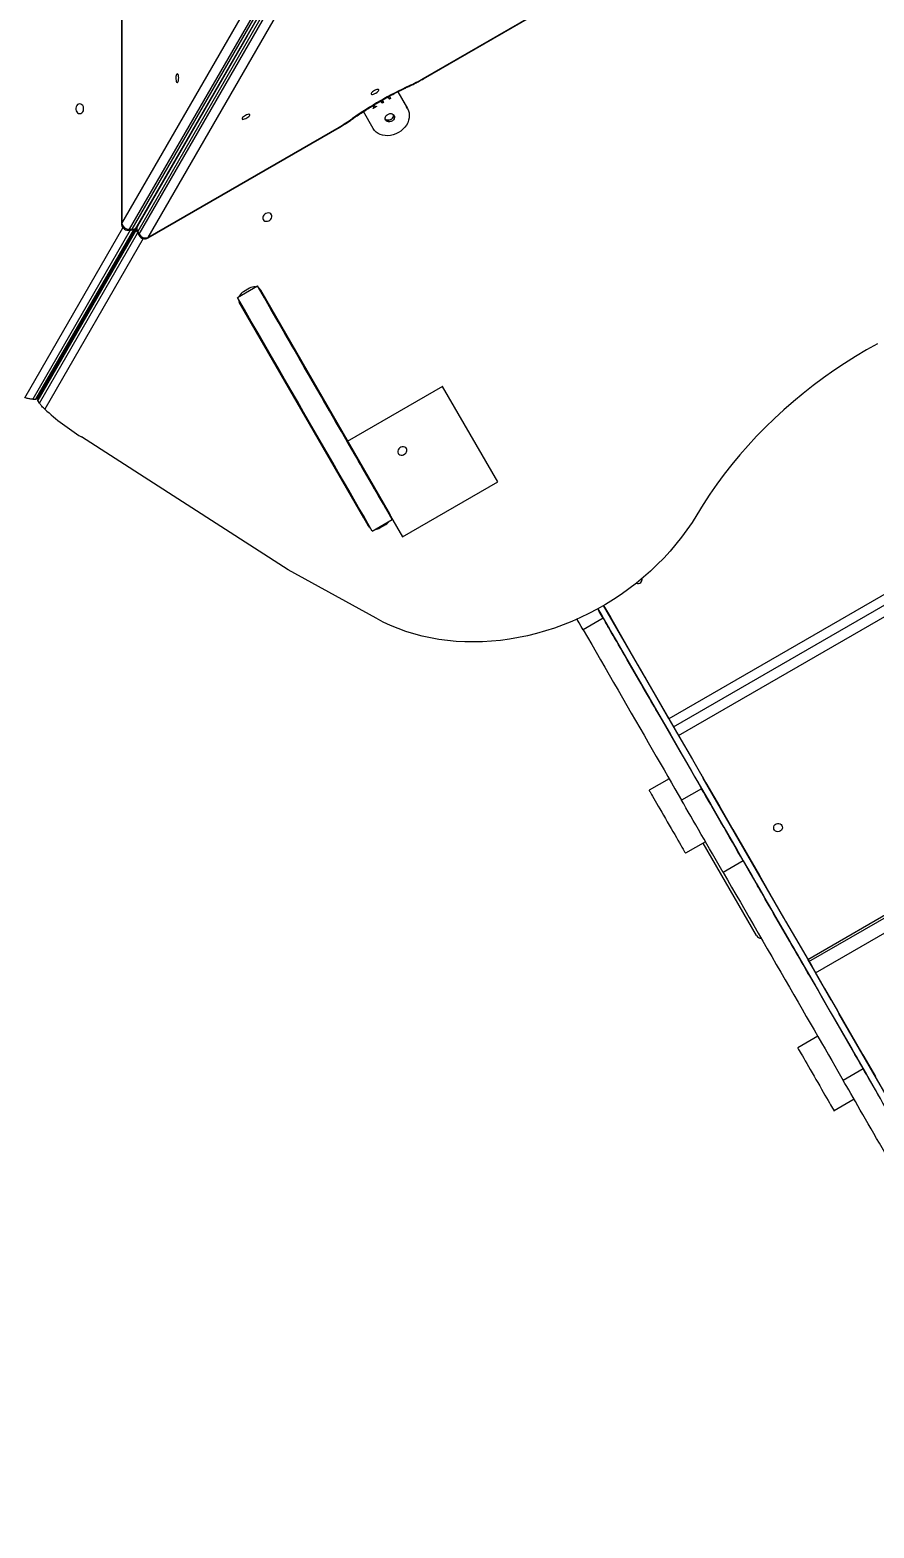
# Model space of a CAD drawing. Header units: millimetres. Extents: x -12977 to 11786, y -11805 to 10558.
# Drawn here: x 2511 to 3278, y 3765 to 5125 of the extents above; entities that cross this region are included whole.
import ezdxf

# ---------------------------------------------------------------- set-up
doc = ezdxf.new("R2010")
doc.units = ezdxf.units.MM
for name, color, linetype in [('DIKOM_ОБЪЕКТ', 7, 'Continuous'), ('DIKOM_РАЗМЕР_ЗОНА', 7, 'Continuous'), ('DIKOM_РАЗМЕР_ОБЪЕКТА', 7, 'Continuous')]:
    doc.layers.add(name, color=color, linetype=linetype)
doc.styles.add('style1', font='arial.ttf', dxfattribs={"width": 0.8})
doc.dimstyles.new('1-50', dxfattribs={"dimtxt": 300, "dimasz": 200, "dimexe": 100, "dimexo": 0, "dimgap": 100, "dimtad": 1, "dimtxsty": 'style1', "dimcen": 200, "dimclrd": 7, "dimclre": 7, "dimclrt": 7, "dimadec": 1, "dimazin": 2, "dimtfac": 1, "dimtmove": 0, "dimatfit": 2, "dimfxl": 0, "dimlwd": 25, "dimlwe": 18, "dimarcsym": 0})

# ---------------------------------------------------------------- blocks, each defined once
blk = doc.blocks.new('*D10')
at = {"layer": 'Defpoints', "color": 0, "transparency": 16777216}
for p in [(4270.3, 8458.2), (2861.7, -8997.1), (10043.4, -8997.1)]:
    blk.add_point(p, dxfattribs=at)
at = {"layer": 'DIKOM_РАЗМЕР_ОБЪЕКТА', "color": 7, "lineweight": 18, "transparency": 16777216}
for p, q in [((4270.3, 8458.2), (10143.4, 8458.2)), ((2861.7, -8997.1), (10143.4, -8997.1))]:
    blk.add_line(p, q, dxfattribs=at)
at = {"layer": 'DIKOM_РАЗМЕР_ОБЪЕКТА', "color": 7, "lineweight": 25, "transparency": 16777216}
blk.add_line((10043.4, 8258.2), (10043.4, -8797.1), dxfattribs=at)
at = {"layer": 'DIKOM_РАЗМЕР_ОБЪЕКТА', "color": 7, "transparency": 16777216}
for points in [[(10010, 8258.2), (10076.7, 8258.2), (10043.4, 8458.2)], [(10010, -8797.1), (10076.7, -8797.1), (10043.4, -8997.1)]]:
    blk.add_solid(points, dxfattribs=at)
at = {"layer": 'DIKOM_РАЗМЕР_ОБЪЕКТА', "color": 7, "transparency": 16777216, "insert": (9790.2, -3229.2), "char_height": 300, "attachment_point": 5, "rotation": 90, "style": 'style1'}
blk.add_mtext('17450', dxfattribs=at)
blk = doc.blocks.new('*D11')
at = {"layer": 'Defpoints', "color": 0, "transparency": 16777216}
for p in [(4304.4, 10557.6), (2504.1, -11339.7), (11686.1, -11339.7)]:
    blk.add_point(p, dxfattribs=at)
at = {"layer": 'DIKOM_РАЗМЕР_ЗОНА', "color": 7, "lineweight": 18, "transparency": 16777216}
for p, q in [((4304.4, 10557.6), (11786.1, 10557.6)), ((2504.1, -11339.7), (11786.1, -11339.7))]:
    blk.add_line(p, q, dxfattribs=at)
at = {"layer": 'DIKOM_РАЗМЕР_ЗОНА', "color": 7, "lineweight": 25, "transparency": 16777216}
blk.add_line((11686.1, 10357.6), (11686.1, -11139.7), dxfattribs=at)
at = {"layer": 'DIKOM_РАЗМЕР_ЗОНА', "color": 7, "transparency": 16777216}
for points in [[(11652.7, 10357.6), (11719.4, 10357.6), (11686.1, 10557.6)], [(11652.7, -11139.7), (11719.4, -11139.7), (11686.1, -11339.7)]]:
    blk.add_solid(points, dxfattribs=at)
at = {"layer": 'DIKOM_РАЗМЕР_ЗОНА', "color": 7, "transparency": 16777216, "insert": (11432.9, -3192), "char_height": 300, "attachment_point": 5, "rotation": 90, "style": 'style1'}
blk.add_mtext('21900', dxfattribs=at)

msp = doc.modelspace()

# ---------------------------------------------------------------- linework, layer by layer
at = {"layer": 'DIKOM_ОБЪЕКТ', "color": 7, "linetype": 'Continuous', "lineweight": 15}
for p, q in [((2594.908, 4949.371), (2879.827, 5442.567)), ((2886.455, 5437.336), (2601.537, 4944.139)), ((2604.374, 4944.14), (2889.293, 5437.336)), ((2893.912, 5435.639), (2609.351, 4942.236)), ((2610.769, 4939.779), (2895.331, 5433.182)), ((2903.175, 5430.056), (2618.614, 4936.654)), ((2868.765, 5081.078), (3260.032, 5306.976)), ((2868.928, 5080.797), (3260.194, 5306.695)), ((2608.616, 4946.369), (2736.261, 5167.323)), ((2594.583, 5150.016), (2594.583, 4949.371)), ((2594.908, 5150.016), (2594.908, 4949.371)), ((2708.689, 5119.597), (2609.161, 4947.023)), ((2830.485, 5060.526), (2827.117, 5058.581)), ((2831.421, 5058.904), (2830.342, 5060.774)), ((2830.342, 5060.774), (2830.485, 5060.526)), ((2831.565, 5058.655), (2830.485, 5060.526)), ((2832.504, 5059.529), (2831.421, 5058.904)), ((2831.424, 5061.399), (2831.567, 5061.151)), ((2832.648, 5059.28), (2831.565, 5058.655)), ((2832.771, 5061.845), (2831.567, 5061.151)), ((2831.567, 5061.151), (2832.648, 5059.28)), ((2832.64, 5062.071), (2832.771, 5061.845)), ((2833.469, 5062.58), (2833.612, 5062.331)), ((2833.612, 5062.331), (2833.49, 5062.543)), ((2836.98, 5064.276), (2833.612, 5062.331)), ((2837.917, 5062.654), (2836.836, 5064.524)), ((2836.836, 5064.524), (2836.98, 5064.276)), ((2838.06, 5062.405), (2836.98, 5064.276)), ((2838.999, 5063.279), (2837.917, 5062.654)), ((2837.917, 5062.654), (2838.06, 5062.405)), ((2839.143, 5063.03), (2838.06, 5062.405)), ((2839.266, 5065.595), (2838.063, 5064.9)), ((2838.063, 5064.9), (2839.143, 5063.03)), ((2845.599, 5069.003), (2854.43, 5053.711)), ((2845.6, 5069.003), (2853.569, 5055.203)), ((2823.253, 5035.711), (2814.422, 5051.003)), ((2823.002, 5054.043), (2823.145, 5053.794)), ((2823.145, 5053.794), (2823.032, 5053.991)), ((2823.489, 5055.699), (2823.056, 5056.448)), ((2823.345, 5055.948), (2823.056, 5056.448)), ((2826.393, 5055.669), (2823.145, 5053.794)), ((2823.345, 5055.948), (2823.489, 5055.699)), ((2825.7, 5055.6), (2823.637, 5054.409)), ((2824.128, 5057.093), (2824.571, 5056.324)), ((2826.28, 5055.866), (2826.393, 5055.669)), ((2826.974, 5058.83), (2827.117, 5058.581)), ((2827.117, 5058.581), (2826.984, 5058.811)), ((2831.421, 5058.904), (2831.565, 5058.655)), ((2854.43, 5053.711), (2853.569, 5055.203)), ((2618.614, 4936.654), (2792.378, 5036.976)), ((2618.777, 4936.372), (2792.541, 5036.695)), ((2506.882, 4791.284), (2595.949, 4945.56)), ((2602.57, 4943.371), (2514.007, 4789.967)), ((2516.891, 4789.968), (2605.717, 4943.828)), ((2517.759, 4790.133), (2606.845, 4944.443)), ((2608.723, 4946.087), (2518.45, 4789.721)), ((2608.359, 4944.12), (2518.746, 4788.897)), ((2520.187, 4786.399), (2609.309, 4940.772)), ((2600.583, 4943.371), (2603.421, 4943.371)), ((2601.537, 4944.139), (2604.374, 4944.14)), ((2609.162, 4941.026), (2610.581, 4938.569)), ((2609.351, 4942.236), (2610.769, 4939.779)), ((2614.297, 4935.754), (2524.89, 4780.887)), ((2585.352, 4907.215), (2586.049, 4906.812)), ((2572.213, 4882.844), (2571.515, 4883.247)), ((2571.537, 4883.286), (2572.235, 4882.883)), ((2699.903, 4882.404), (2718.09, 4892.904)), ((2710.951, 4890.669), (2705.408, 4887.469)), ((2719.216, 4890.968), (2727.622, 4876.407)), ((2838.408, 4685.956), (2721.148, 4889.009)), ((2564.713, 4869.854), (2564.015, 4870.257)), ((2814.686, 4682.248), (2701.667, 4877.956)), ((2701.749, 4877.809), (2819.009, 4674.756)), ((2727.622, 4876.407), (2728.224, 4876.755)), ((3651.414, 4822.794), (3091.964, 4499.795)), ((3096.144, 4492.561), (3653.388, 4814.286)), ((2886.389, 4801.451), (2799.787, 4751.451)), ((2886.562, 4801.455), (2886.389, 4801.451)), ((2936.389, 4714.849), (2886.389, 4801.451)), ((3100.76, 4484.563), (3658.004, 4806.288)), ((2514.007, 4789.967), (2516.891, 4789.968)), ((2520.187, 4786.399), (2518.746, 4788.897)), ((2760.339, 4777.735), (2759.145, 4778.424)), ((2759.147, 4778.422), (2760.309, 4777.751)), ((2759.148, 4778.42), (2760.346, 4777.728)), ((2760.365, 4777.691), (2759.171, 4778.38)), ((2759.172, 4778.378), (2760.333, 4777.708)), ((2759.173, 4778.376), (2760.371, 4777.685)), ((2760.709, 4777.102), (2760.309, 4776.409)), ((2763.374, 4772.486), (2762.174, 4773.18)), ((2762.181, 4773.167), (2763.439, 4772.441)), ((2746.111, 4635.054), (2558.204, 4755.647)), ((2796.287, 4757.569), (2796.861, 4757.9)), ((2796.287, 4757.568), (2796.862, 4757.9)), ((2796.287, 4757.569), (2796.862, 4757.9)), ((2798.362, 4755.302), (2797.789, 4754.971)), ((2799.787, 4751.451), (2849.786, 4664.849)), ((2799.797, 4751.5), (2800.091, 4751.33)), ((2799.946, 4751.241), (2799.959, 4751.249)), ((2799.946, 4751.242), (2799.959, 4751.249)), ((2800.085, 4751.326), (2799.954, 4751.402)), ((2800.516, 4751.572), (2800.005, 4751.277)), ((2800.005, 4751.277), (2800.091, 4751.33)), ((2800.005, 4751.277), (2834.807, 4690.998)), ((2800.037, 4751.221), (2800.006, 4751.168)), ((2800.047, 4751.204), (2800.016, 4751.15)), ((2800.091, 4751.33), (2800.515, 4751.574)), ((2849.786, 4664.849), (2936.389, 4714.849)), ((2819.009, 4674.756), (2814.686, 4682.248)), ((2822.475, 4670.154), (2840.661, 4680.654)), ((2828.797, 4673.804), (2829.206, 4673.096)), ((2829.206, 4673.096), (2834.748, 4676.296)), ((2834.748, 4676.296), (2834.34, 4677.004)), ((2850.148, 4664.856), (2849.786, 4664.849)), ((2850.113, 4664.78), (2850.07, 4664.855)), ((2850.126, 4664.773), (2850.113, 4664.78)), ((2825.873, 4591.064), (2746.111, 4635.054)), ((3068.728, 4540.042), (3032.619, 4602.582)), ((3775.471, 4602.842), (3218.226, 4281.116)), ((3219.17, 4279.488), (3778.617, 4602.485)), ((3032.27, 4591.082), (3014.084, 4580.582)), ((3034.371, 4587.523), (3034.347, 4587.509)), ((3225.128, 4269.163), (3784.577, 4592.161)), ((3091.964, 4499.795), (3076.099, 4527.274)), ((3084.371, 4500.921), (3084.347, 4500.907)), ((3084.348, 4500.907), (3084.371, 4500.921)), ((3091.975, 4499.801), (3096.152, 4492.566)), ((3092.152, 4445.368), (3073.976, 4434.874)), ((3074, 4434.888), (3073.976, 4434.874)), ((3092.151, 4445.369), (3074, 4434.888)), ((3121.635, 4436.304), (3103.448, 4425.804)), ((3196.313, 4319.068), (3123.014, 4446.019)), ((3125.154, 4388.212), (3106.976, 4377.717)), ((3171.492, 4302.962), (3122.991, 4386.963)), ((3159.436, 4370.833), (3141.249, 4360.333)), ((3169.374, 4353.698), (3169.351, 4353.684)), ((3218.237, 4281.123), (3219.178, 4279.493)), ((3219.17, 4279.488), (3225.128, 4269.163)), ((3219.374, 4267.096), (3219.35, 4267.082)), ((3219.351, 4267.082), (3219.374, 4267.096)), ((3239.486, 4244.298), (3225.128, 4269.163)), ((3316.427, 4111.043), (3246.436, 4232.26)), ((3227.155, 4211.543), (3208.979, 4201.049)), ((3227.155, 4211.543), (3209.003, 4201.063)), ((3209.003, 4201.063), (3208.979, 4201.049)), ((3268.5, 4181.938), (3250.313, 4171.438)), ((3260.159, 4154.388), (3241.979, 4143.892))]:
    msp.add_line(p, q, dxfattribs=at)
at = {"layer": 'DIKOM_ОБЪЕКТ', "color": 7, "linetype": 'Continuous', "lineweight": 15, "flags": 128}
for points in [[(2645.293, 5085.32), (2644.91, 5085.143), (2644.561, 5084.626), (2644.278, 5083.815), (2644.084, 5082.782), (2643.998, 5081.62), (2644.027, 5080.43), (2644.169, 5079.321), (2644.41, 5078.388), (2644.73, 5077.717), (2645.099, 5077.365), (2645.486, 5077.365), (2645.856, 5077.716), (2646.176, 5078.388), (2646.417, 5079.32), (2646.558, 5080.43), (2646.587, 5081.619), (2646.501, 5082.781), (2646.308, 5083.814), (2646.024, 5084.625), (2645.675, 5085.143), (2645.293, 5085.32)], [(2855.637, 5073.887), (2855.811, 5074.038), (2855.953, 5074.417)], [(2868.928, 5080.797), (2868.901, 5080.844), (2868.765, 5081.078)], [(2828.351, 5070.864), (2828.005, 5071.107), (2827.383, 5071.15), (2826.538, 5070.99), (2825.547, 5070.642), (2824.497, 5070.135), (2823.482, 5069.515), (2822.592, 5068.838), (2821.905, 5068.163), (2821.483, 5067.55), (2821.364, 5067.054), (2821.558, 5066.719), (2822.047, 5066.575), (2822.789, 5066.634), (2823.717, 5066.891), (2824.749, 5067.323), (2825.793, 5067.893), (2826.757, 5068.549), (2827.554, 5069.232), (2828.115, 5069.883), (2828.388, 5070.444), (2828.351, 5070.864)], [(2556.716, 5058.006), (2555.703, 5057.828), (2554.772, 5057.308), (2553.999, 5056.488), (2553.446, 5055.434), (2553.158, 5054.232), (2553.158, 5052.98), (2553.446, 5051.778), (2553.999, 5050.725), (2554.773, 5049.905), (2555.703, 5049.384), (2556.716, 5049.206), (2557.728, 5049.384), (2558.659, 5049.905), (2559.433, 5050.724), (2559.985, 5051.778), (2560.274, 5052.98), (2560.274, 5054.232), (2559.985, 5055.434), (2559.432, 5056.487), (2558.659, 5057.307), (2557.729, 5057.828), (2556.716, 5058.006)], [(2711.14, 5048.273), (2710.795, 5048.516), (2710.172, 5048.559), (2709.328, 5048.399), (2708.337, 5048.051), (2707.287, 5047.544), (2706.272, 5046.924), (2705.381, 5046.247), (2704.695, 5045.572), (2704.273, 5044.959), (2704.154, 5044.463), (2704.347, 5044.128), (2704.837, 5043.984), (2705.579, 5044.043), (2706.507, 5044.3), (2707.539, 5044.732), (2708.583, 5045.302), (2709.546, 5045.958), (2710.344, 5046.641), (2710.904, 5047.293), (2711.178, 5047.853), (2711.14, 5048.273)], [(2854.43, 5053.711), (2855.32, 5051.803), (2855.874, 5049.752), (2856.082, 5047.597), (2855.939, 5045.384), (2855.448, 5043.157), (2854.618, 5040.961), (2853.468, 5038.842), (2852.02, 5036.843), (2850.303, 5035.004), (2848.353, 5033.362), (2846.21, 5031.951), (2843.916, 5030.8), (2841.52, 5029.933), (2839.069, 5029.365), (2836.613, 5029.111), (2834.202, 5029.174), (2831.886, 5029.553), (2829.711, 5030.241), (2827.723, 5031.224), (2825.961, 5032.48), (2824.46, 5033.987), (2823.253, 5035.711)], [(2834.622, 5043.22), (2834.269, 5044.188), (2834.253, 5045.255), (2834.576, 5046.336), (2835.211, 5047.343), (2836.107, 5048.194), (2837.192, 5048.82), (2838.377, 5049.171), (2839.566, 5049.218), (2840.664, 5048.957), (2841.581, 5048.409), (2842.243, 5047.619), (2842.596, 5046.652), (2842.612, 5045.584), (2842.289, 5044.503), (2841.654, 5043.497), (2840.757, 5042.645), (2839.673, 5042.019), (2838.488, 5041.669), (2837.298, 5041.622), (2836.2, 5041.883), (2835.283, 5042.43), (2834.622, 5043.22)], [(2841.702, 5048.301), (2841.735, 5048.144), (2841.75, 5047.077), (2841.428, 5045.996), (2840.792, 5044.989), (2839.896, 5044.138), (2838.811, 5043.512), (2837.627, 5043.161), (2836.437, 5043.114), (2835.339, 5043.375), (2834.422, 5043.922), (2834.301, 5044.031)], [(2834.304, 5044.054), (2834.389, 5043.98), (2835.305, 5043.434), (2836.402, 5043.174), (2837.591, 5043.222), (2838.776, 5043.573), (2839.861, 5044.199), (2840.757, 5045.05), (2841.393, 5046.056), (2841.717, 5047.135), (2841.702, 5048.201), (2841.679, 5048.315)], [(2792.541, 5036.695), (2792.514, 5036.741), (2792.378, 5036.976)], [(2805.17, 5044.75), (2804.952, 5044.674), (2804.553, 5044.741)], [(2723.336, 4953.008), (2723.997, 4952.22), (2724.913, 4951.674), (2726.01, 4951.415), (2727.199, 4951.462), (2728.384, 4951.814), (2729.468, 4952.44), (2730.365, 4953.29), (2731, 4954.296), (2731.324, 4955.375), (2731.309, 4956.442), (2730.957, 4957.408), (2730.296, 4958.196), (2729.38, 4958.742), (2728.283, 4959.001), (2727.094, 4958.953), (2725.909, 4958.602), (2724.825, 4957.976), (2723.928, 4957.126), (2723.292, 4956.12), (2722.969, 4955.04), (2722.984, 4953.974), (2723.336, 4953.008)], [(2594.908, 4949.371), (2594.637, 4949.371), (2594.583, 4949.371)], [(2601.537, 4944.139), (2601.068, 4943.559), (2600.583, 4943.371)], [(2603.421, 4943.371), (2603.906, 4943.559), (2604.374, 4944.14)], [(2609.351, 4942.236), (2609.083, 4941.54), (2609.162, 4941.026)], [(2610.581, 4938.569), (2610.502, 4939.083), (2610.769, 4939.779)], [(2618.777, 4936.372), (2618.75, 4936.419), (2618.614, 4936.654)], [(2822.475, 4670.154), (2818.481, 4677.069), (2814.339, 4684.24), (2810.052, 4691.662), (2805.624, 4699.33), (2801.057, 4707.236), (2796.357, 4715.375), (2791.525, 4723.74), (2786.568, 4732.325), (2781.487, 4741.122), (2776.288, 4750.125), (2770.974, 4759.326), (2765.55, 4768.719), (2760.02, 4778.295), (2754.389, 4788.046), (2748.66, 4797.967), (2742.84, 4808.047), (2736.931, 4818.279), (2730.939, 4828.656), (2724.869, 4839.168), (2718.726, 4849.807), (2712.514, 4860.565), (2706.238, 4871.434), (2699.903, 4882.404)], [(2840.661, 4680.654), (2836.667, 4687.569), (2832.526, 4694.74), (2828.239, 4702.162), (2823.81, 4709.83), (2819.244, 4717.736), (2814.543, 4725.875), (2809.712, 4734.24), (2804.754, 4742.825), (2799.674, 4751.622), (2794.475, 4760.625), (2789.161, 4769.826), (2783.737, 4779.219), (2778.207, 4788.794), (2772.575, 4798.547), (2766.847, 4808.467), (2761.026, 4818.547), (2755.118, 4828.779), (2749.126, 4839.156), (2743.056, 4849.668), (2736.912, 4860.307), (2730.7, 4871.065), (2724.425, 4881.934), (2718.09, 4892.904)], [(2740.939, 4853.396), (2738.443, 4857.718), (2736.053, 4861.856), (2733.779, 4865.793), (2731.632, 4869.512), (2729.619, 4872.997), (2727.75, 4876.232), (2727.643, 4876.419)], [(2799.946, 4751.241), (2799.399, 4752.186), (2798.665, 4753.455), (2797.744, 4755.048), (2796.639, 4756.959), (2795.351, 4759.188), (2793.882, 4761.73), (2792.235, 4764.58), (2790.413, 4767.733), (2788.42, 4771.183), (2786.258, 4774.925), (2783.932, 4778.952), (2781.445, 4783.257), (2778.802, 4787.833), (2776.008, 4792.671), (2773.067, 4797.762), (2769.985, 4803.099), (2766.767, 4808.671), (2763.419, 4814.468), (2759.946, 4820.481), (2756.355, 4826.699), (2752.653, 4833.111), (2748.844, 4839.706), (2744.937, 4846.471), (2740.939, 4853.396)], [(3281.565, 4840.293), (3271.406, 4834.6), (3261.396, 4828.648), (3251.545, 4822.443), (3241.865, 4815.99), (3232.363, 4809.296), (3223.05, 4802.368), (3213.935, 4795.213), (3205.026, 4787.837), (3196.333, 4780.248), (3187.864, 4772.454), (3179.627, 4764.462), (3171.631, 4756.28), (3163.884, 4747.916), (3156.393, 4739.379), (3149.166, 4730.676), (3142.21, 4721.818), (3135.531, 4712.812), (3129.137, 4703.667), (3123.034, 4694.392), (3117.227, 4684.997)], [(2760.302, 4777.755), (2760.083, 4777.882), (2759.357, 4778.301), (2759.146, 4778.422)], [(2760.33, 4777.71), (2760.058, 4777.867), (2759.332, 4778.286), (2759.172, 4778.378)], [(2777.185, 4747.186), (2777.245, 4747.151), (2778.507, 4746.423)], [(2797.987, 4754.571), (2798.076, 4754.416), (2798.336, 4753.966), (2798.746, 4753.256), (2799.273, 4752.343), (2799.873, 4751.303), (2800.5, 4750.218), (2801.1, 4749.177), (2801.628, 4748.265), (2802.038, 4747.555), (2802.298, 4747.104), (2802.387, 4746.95), (2802.298, 4747.104), (2802.038, 4747.555), (2801.628, 4748.265), (2801.102, 4749.178), (2800.501, 4750.219), (2799.875, 4751.303), (2799.274, 4752.344), (2798.747, 4753.256), (2798.337, 4753.966), (2798.077, 4754.417), (2797.987, 4754.571)], [(2799.899, 4751.396), (2799.92, 4751.384), (2800.054, 4751.307)], [(2834.812, 4690.895), (2834.286, 4691.806), (2832.285, 4695.271), (2830.232, 4698.829), (2828.14, 4702.451), (2826.026, 4706.114), (2823.904, 4709.789), (2821.789, 4713.452), (2819.698, 4717.074), (2817.644, 4720.631), (2815.643, 4724.096), (2813.709, 4727.445), (2811.856, 4730.654), (2810.098, 4733.699), (2808.447, 4736.558), (2806.914, 4739.212), (2805.512, 4741.64), (2804.249, 4743.825), (2803.136, 4745.752), (2802.181, 4747.406), (2801.389, 4748.777), (2800.767, 4749.853), (2800.319, 4750.627), (2800.049, 4751.093), (2799.959, 4751.249)], [(2845.908, 4740.758), (2846.568, 4739.97), (2847.484, 4739.424), (2848.581, 4739.165), (2849.77, 4739.212), (2850.955, 4739.563), (2852.04, 4740.189), (2852.936, 4741.04), (2853.572, 4742.046), (2853.896, 4743.125), (2853.881, 4744.192), (2853.529, 4745.158), (2852.868, 4745.946), (2851.952, 4746.492), (2850.855, 4746.751), (2849.666, 4746.703), (2848.481, 4746.352), (2847.396, 4745.726), (2846.5, 4744.875), (2845.864, 4743.87), (2845.54, 4742.79), (2845.555, 4741.724), (2845.908, 4740.758)], [(2822.734, 4711.743), (2822.823, 4711.589), (2823.083, 4711.138), (2823.493, 4710.428), (2824.02, 4709.515), (2824.621, 4708.475), (2825.247, 4707.39), (2825.848, 4706.349), (2826.374, 4705.437), (2826.785, 4704.727), (2827.045, 4704.276), (2827.134, 4704.122), (2827.045, 4704.277), (2826.785, 4704.727), (2826.375, 4705.438), (2825.849, 4706.35), (2825.248, 4707.391), (2824.622, 4708.475), (2824.02, 4709.516), (2823.494, 4710.428), (2823.084, 4711.139), (2822.823, 4711.589), (2822.734, 4711.743)], [(2822.746, 4711.751), (2822.835, 4711.596), (2823.095, 4711.146), (2823.505, 4710.435), (2824.032, 4709.523), (2824.633, 4708.482), (2825.259, 4707.397), (2825.86, 4706.357), (2826.387, 4705.444), (2826.797, 4704.735), (2827.057, 4704.284), (2827.146, 4704.13), (2827.058, 4704.284), (2826.797, 4704.735), (2826.388, 4705.445), (2825.861, 4706.358), (2825.26, 4707.398), (2824.634, 4708.483), (2824.033, 4709.523), (2823.506, 4710.436), (2823.096, 4711.146), (2822.836, 4711.596), (2822.746, 4711.751)], [(2822.759, 4711.758), (2822.848, 4711.604), (2823.108, 4711.153), (2823.518, 4710.443), (2824.044, 4709.53), (2824.645, 4708.489), (2825.271, 4707.405), (2825.872, 4706.364), (2826.399, 4705.452), (2826.809, 4704.742), (2827.069, 4704.291), (2827.159, 4704.137), (2827.07, 4704.292), (2826.81, 4704.742), (2826.4, 4705.453), (2825.873, 4706.365), (2825.273, 4707.406), (2824.646, 4708.49), (2824.046, 4709.531), (2823.518, 4710.443), (2823.108, 4711.153), (2822.848, 4711.604), (2822.759, 4711.758)], [(3117.227, 4684.997), (3112.927, 4678.112), (3108.34, 4671.346), (3103.474, 4664.713), (3098.338, 4658.223), (3092.94, 4651.888), (3087.289, 4645.718), (3081.396, 4639.725), (3075.272, 4633.92), (3068.925, 4628.311), (3062.369, 4622.909), (3055.613, 4617.723), (3048.67, 4612.763), (3041.552, 4608.036), (3034.271, 4603.552), (3026.84, 4599.318), (3019.272, 4595.341), (3011.581, 4591.628), (3003.778, 4588.186), (2995.878, 4585.02), (2987.895, 4582.137), (2979.843, 4579.541), (2971.736, 4577.237), (2963.587, 4575.228), (2955.411, 4573.519), (2947.223, 4572.112), (2939.035, 4571.009), (2930.864, 4570.213), (2922.722, 4569.725), (2914.624, 4569.546), (2906.585, 4569.677), (2898.618, 4570.115), (2890.737, 4570.863), (2882.955, 4571.917), (2875.287, 4573.276), (2867.746, 4574.937), (2860.344, 4576.898), (2853.095, 4579.156), (2846.011, 4581.706), (2839.105, 4584.544), (2832.389, 4587.665), (2825.873, 4591.064)], [(3032.27, 4591.082), (3030.486, 4594.174), (3028.676, 4597.308), (3027.353, 4599.599)], [(3027.395, 4599.622), (3030.956, 4593.455), (3043.427, 4571.855), (3055.864, 4550.314), (3068.265, 4528.836), (3080.627, 4507.425), (3092.947, 4486.086), (3105.224, 4464.823), (3117.455, 4443.64), (3129.636, 4422.542), (3141.767, 4401.532), (3153.844, 4380.615), (3165.865, 4359.795), (3177.828, 4339.076), (3189.73, 4318.462), (3201.57, 4297.957), (3213.343, 4277.566), (3225.049, 4257.292), (3236.685, 4237.139), (3248.249, 4217.112), (3259.738, 4197.214), (3271.15, 4177.45), (3282.482, 4157.823)], [(3032.616, 4602.58), (3038.765, 4591.929), (3051.288, 4570.24), (3063.774, 4548.615), (3076.22, 4527.057), (3088.626, 4505.571), (3100.987, 4484.162), (3113.302, 4462.833), (3125.568, 4441.588), (3137.783, 4420.433), (3149.944, 4399.371), (3162.048, 4378.407), (3174.094, 4357.544), (3186.078, 4336.788), (3197.999, 4316.141), (3209.854, 4295.609), (3221.641, 4275.195), (3233.357, 4254.904), (3245, 4234.74), (3256.567, 4214.706), (3268.056, 4194.807), (3279.466, 4175.047)], [(3014.084, 4580.582), (3012.299, 4583.674), (3010.49, 4586.808), (3008.661, 4589.975), (3008.51, 4590.236)], [(3032.27, 4591.082), (3036.122, 4584.41), (3040.021, 4577.658), (3043.957, 4570.839), (3047.924, 4563.967), (3051.915, 4557.056), (3055.919, 4550.12), (3059.931, 4543.172), (3063.941, 4536.226), (3067.942, 4529.295), (3071.927, 4522.395), (3075.886, 4515.537), (3079.812, 4508.737), (3083.698, 4502.007), (3087.535, 4495.361), (3091.316, 4488.812), (3095.034, 4482.374), (3098.681, 4476.058), (3102.249, 4469.877), (3105.733, 4463.844), (3109.124, 4457.971), (3112.416, 4452.27), (3115.603, 4446.75), (3118.678, 4441.425), (3121.635, 4436.304)], [(3034.347, 4587.509), (3034.437, 4587.353), (3034.707, 4586.886), (3035.154, 4586.112), (3035.774, 4585.035), (3036.566, 4583.664), (3037.521, 4582.01), (3038.633, 4580.082), (3039.895, 4577.897), (3041.296, 4575.468), (3042.828, 4572.814), (3044.479, 4569.955), (3046.237, 4566.909), (3048.09, 4563.701), (3050.023, 4560.351), (3052.024, 4556.886), (3054.078, 4553.329), (3056.169, 4549.706), (3058.284, 4546.044), (3060.405, 4542.368), (3062.52, 4538.706), (3064.611, 4535.083), (3066.665, 4531.527), (3068.666, 4528.061), (3070.6, 4524.712), (3072.453, 4521.503), (3074.211, 4518.458), (3075.862, 4515.598), (3077.394, 4512.945), (3078.796, 4510.517), (3080.059, 4508.331), (3081.171, 4506.404), (3082.127, 4504.75), (3082.918, 4503.379), (3083.54, 4502.303), (3083.987, 4501.529), (3084.257, 4501.063), (3084.348, 4500.907)], [(3084.371, 4500.921), (3084.281, 4501.077), (3084.012, 4501.544), (3083.565, 4502.318), (3082.944, 4503.395), (3082.153, 4504.765), (3081.198, 4506.42), (3080.085, 4508.348), (3078.824, 4510.533), (3077.422, 4512.962), (3075.89, 4515.615), (3074.239, 4518.475), (3072.481, 4521.52), (3070.629, 4524.729), (3068.695, 4528.079), (3066.695, 4531.544), (3064.641, 4535.101), (3062.549, 4538.724), (3060.435, 4542.386), (3058.313, 4546.062), (3056.199, 4549.724), (3054.107, 4553.347), (3052.053, 4556.904), (3050.052, 4560.369), (3048.119, 4563.718), (3046.266, 4566.927), (3044.508, 4569.972), (3042.856, 4572.832), (3041.324, 4575.485), (3039.922, 4577.913), (3038.66, 4580.099), (3037.547, 4582.026), (3036.591, 4583.68), (3035.8, 4585.051), (3035.178, 4586.127), (3034.731, 4586.901), (3034.461, 4587.367), (3034.371, 4587.523)], [(3014.084, 4580.582), (3017.936, 4573.91), (3021.834, 4567.157), (3025.771, 4560.339), (3029.738, 4553.467), (3033.728, 4546.556), (3037.733, 4539.62), (3041.744, 4532.672), (3045.755, 4525.726), (3049.756, 4518.795), (3053.74, 4511.895), (3057.699, 4505.037), (3061.625, 4498.237), (3065.511, 4491.507), (3069.348, 4484.861), (3073.13, 4478.312), (3076.847, 4471.874), (3080.494, 4465.558), (3084.063, 4459.377), (3087.546, 4453.344), (3090.937, 4447.471), (3094.23, 4441.769), (3097.416, 4436.251), (3100.491, 4430.925), (3103.448, 4425.804)], [(3068.728, 4540.042), (3069.491, 4538.719), (3070.206, 4537.481), (3070.583, 4536.828)], [(3121.024, 4449.467), (3121.472, 4448.69), (3122.255, 4447.334), (3123.014, 4446.019)], [(3073.976, 4434.874), (3074.066, 4434.718), (3074.336, 4434.249), (3074.783, 4433.475), (3075.402, 4432.403), (3076.186, 4431.045), (3077.126, 4429.416), (3078.213, 4427.533), (3079.434, 4425.417), (3080.776, 4423.093), (3082.224, 4420.584), (3083.763, 4417.918), (3085.375, 4415.126), (3087.043, 4412.236), (3088.749, 4409.281), (3090.474, 4406.294), (3092.199, 4403.307), (3093.905, 4400.352), (3095.573, 4397.463), (3097.185, 4394.67), (3098.724, 4392.005), (3100.173, 4389.496), (3101.515, 4387.172), (3102.736, 4385.056), (3103.824, 4383.174), (3104.764, 4381.545), (3105.549, 4380.187), (3106.168, 4379.115), (3106.615, 4378.341), (3106.885, 4377.873), (3106.976, 4377.717)], [(3091.345, 4444.903), (3091.668, 4445.66), (3091.854, 4445.982)], [(3159.436, 4370.833), (3157.058, 4374.952), (3154.62, 4379.174), (3152.137, 4383.476), (3149.62, 4387.835), (3147.084, 4392.228), (3144.541, 4396.633), (3142.005, 4401.025), (3139.489, 4405.383), (3137.007, 4409.681), (3134.572, 4413.899), (3132.196, 4418.014), (3129.892, 4422.004), (3127.673, 4425.848), (3125.55, 4429.525), (3123.533, 4433.017), (3121.635, 4436.304)], [(3141.249, 4360.333), (3138.871, 4364.452), (3136.434, 4368.674), (3133.951, 4372.976), (3131.434, 4377.335), (3128.897, 4381.728), (3126.354, 4386.133), (3123.818, 4390.525), (3121.303, 4394.882), (3118.821, 4399.181), (3116.385, 4403.399), (3114.009, 4407.514), (3111.706, 4411.504), (3109.486, 4415.347), (3107.363, 4419.025), (3105.347, 4422.517), (3103.448, 4425.804)], [(3125.099, 4430.327), (3125.194, 4430.162), (3125.468, 4429.687), (3125.892, 4428.953), (3126.419, 4428.039), (3126.994, 4427.045), (3127.552, 4426.078), (3128.034, 4425.243), (3128.388, 4424.63), (3128.575, 4424.306), (3128.575, 4424.306), (3128.388, 4424.63), (3128.034, 4425.243), (3127.552, 4426.078), (3126.994, 4427.045), (3126.42, 4428.04), (3125.892, 4428.953), (3125.468, 4429.688), (3125.194, 4430.162), (3125.099, 4430.327)], [(3125.122, 4430.341), (3125.217, 4430.176), (3125.491, 4429.701), (3125.915, 4428.967), (3126.443, 4428.054), (3127.017, 4427.059), (3127.575, 4426.092), (3128.058, 4425.256), (3128.411, 4424.644), (3128.598, 4424.32), (3128.599, 4424.32), (3128.412, 4424.644), (3128.058, 4425.257), (3127.576, 4426.092), (3127.017, 4427.059), (3126.443, 4428.054), (3125.915, 4428.968), (3125.492, 4429.702), (3125.217, 4430.177), (3125.122, 4430.341)], [(3194.524, 4403.065), (3194.924, 4402.017), (3194.981, 4400.884), (3194.689, 4399.767), (3194.076, 4398.766), (3193.193, 4397.968), (3192.122, 4397.446), (3190.956, 4397.246), (3189.799, 4397.385), (3188.755, 4397.851), (3187.915, 4398.602), (3187.355, 4399.573), (3187.124, 4400.675), (3187.242, 4401.813), (3187.701, 4402.884), (3188.457, 4403.794), (3189.445, 4404.461), (3190.576, 4404.826), (3191.751, 4404.857), (3192.864, 4404.551), (3193.816, 4403.936), (3194.524, 4403.065)], [(3159.436, 4370.833), (3163.25, 4364.227), (3167.128, 4357.51), (3171.063, 4350.694), (3175.046, 4343.795), (3179.069, 4336.826), (3183.123, 4329.803), (3187.202, 4322.74), (3191.294, 4315.651), (3195.394, 4308.55), (3199.491, 4301.454), (3203.577, 4294.376), (3207.644, 4287.332), (3211.684, 4280.335), (3215.688, 4273.401), (3219.647, 4266.543), (3223.554, 4259.776), (3227.401, 4253.114), (3231.179, 4246.572), (3234.88, 4240.161), (3238.497, 4233.896), (3242.023, 4227.79), (3245.45, 4221.855), (3248.771, 4216.104), (3251.978, 4210.549), (3255.067, 4205.201), (3258.029, 4200.07), (3260.859, 4195.169), (3263.551, 4190.507), (3266.1, 4186.094), (3268.5, 4181.938)], [(3141.249, 4360.333), (3145.063, 4353.727), (3148.941, 4347.01), (3152.876, 4340.194), (3156.859, 4333.295), (3160.882, 4326.327), (3164.937, 4319.303), (3169.015, 4312.24), (3173.108, 4305.151), (3177.207, 4298.05), (3181.304, 4290.954), (3185.391, 4283.877), (3189.458, 4276.832), (3193.498, 4269.835), (3197.501, 4262.901), (3201.461, 4256.043), (3205.368, 4249.276), (3209.214, 4242.615), (3212.992, 4236.072), (3216.693, 4229.661), (3220.311, 4223.396), (3223.836, 4217.29), (3227.263, 4211.356), (3230.584, 4205.604), (3233.792, 4200.049), (3236.88, 4194.701), (3239.842, 4189.571), (3242.673, 4184.669), (3245.365, 4180.007), (3247.913, 4175.594), (3250.313, 4171.438)], [(3169.351, 4353.684), (3169.44, 4353.528), (3169.71, 4353.061), (3170.157, 4352.287), (3170.778, 4351.21), (3171.569, 4349.84), (3172.524, 4348.185), (3173.636, 4346.257), (3174.898, 4344.072), (3176.299, 4341.643), (3177.831, 4338.99), (3179.482, 4336.13), (3181.24, 4333.084), (3183.093, 4329.876), (3185.026, 4326.526), (3187.027, 4323.061), (3189.081, 4319.504), (3191.172, 4315.881), (3193.287, 4312.219), (3195.408, 4308.543), (3197.523, 4304.881), (3199.615, 4301.259), (3201.668, 4297.701), (3203.669, 4294.236), (3205.603, 4290.887), (3207.456, 4287.678), (3209.214, 4284.633), (3210.865, 4281.773), (3212.397, 4279.12), (3213.8, 4276.692), (3215.062, 4274.506), (3216.174, 4272.579), (3217.13, 4270.925), (3217.922, 4269.555), (3218.543, 4268.478), (3218.99, 4267.704), (3219.26, 4267.238), (3219.351, 4267.082)], [(3219.374, 4267.096), (3219.284, 4267.252), (3219.015, 4267.719), (3218.568, 4268.494), (3217.947, 4269.57), (3217.156, 4270.941), (3216.201, 4272.595), (3215.089, 4274.523), (3213.827, 4276.708), (3212.425, 4279.137), (3210.893, 4281.791), (3209.242, 4284.65), (3207.484, 4287.695), (3205.632, 4290.904), (3203.698, 4294.254), (3201.698, 4297.719), (3199.644, 4301.276), (3197.553, 4304.899), (3195.438, 4308.561), (3193.316, 4312.237), (3191.202, 4315.899), (3189.11, 4319.522), (3187.057, 4323.078), (3185.056, 4326.544), (3183.122, 4329.893), (3181.269, 4333.102), (3179.511, 4336.147), (3177.859, 4339.007), (3176.327, 4341.66), (3174.925, 4344.088), (3173.663, 4346.274), (3172.55, 4348.201), (3171.595, 4349.855), (3170.803, 4351.226), (3170.181, 4352.302), (3169.734, 4353.076), (3169.464, 4353.542), (3169.374, 4353.698)], [(3196.313, 4319.068), (3197.02, 4317.844), (3197.648, 4316.757), (3197.962, 4316.213)], [(3244.478, 4235.652), (3244.928, 4234.872), (3245.702, 4233.532), (3246.436, 4232.26)], [(3208.979, 4201.049), (3209.069, 4200.893), (3209.339, 4200.424), (3209.786, 4199.65), (3210.405, 4198.578), (3211.189, 4197.22), (3212.129, 4195.59), (3213.216, 4193.708), (3214.437, 4191.593), (3215.779, 4189.268), (3217.227, 4186.759), (3218.766, 4184.093), (3220.378, 4181.301), (3222.046, 4178.411), (3223.752, 4175.457), (3225.477, 4172.469), (3227.202, 4169.482), (3228.908, 4166.527), (3230.576, 4163.638), (3232.188, 4160.845), (3233.727, 4158.18), (3235.176, 4155.671), (3236.518, 4153.347), (3237.74, 4151.231), (3238.827, 4149.349), (3239.768, 4147.72), (3240.552, 4146.362), (3241.171, 4145.29), (3241.618, 4144.516), (3241.888, 4144.048), (3241.979, 4143.892)], [(3260.102, 4196.502), (3260.197, 4196.337), (3260.471, 4195.862), (3260.895, 4195.128), (3261.422, 4194.214), (3261.997, 4193.22), (3262.555, 4192.253), (3263.037, 4191.417), (3263.391, 4190.805), (3263.578, 4190.481), (3263.578, 4190.481), (3263.391, 4190.805), (3263.037, 4191.418), (3262.555, 4192.253), (3261.997, 4193.22), (3261.423, 4194.215), (3260.895, 4195.128), (3260.471, 4195.863), (3260.197, 4196.337), (3260.102, 4196.502)], [(3260.126, 4196.516), (3260.22, 4196.352), (3260.494, 4195.876), (3260.918, 4195.142), (3261.446, 4194.229), (3262.02, 4193.234), (3262.578, 4192.267), (3263.061, 4191.432), (3263.415, 4190.819), (3263.602, 4190.495), (3263.602, 4190.495), (3263.415, 4190.819), (3263.061, 4191.432), (3262.579, 4192.267), (3262.02, 4193.234), (3261.446, 4194.229), (3260.919, 4195.143), (3260.495, 4195.876), (3260.22, 4196.352), (3260.126, 4196.516)], [(3306.302, 4116.468), (3303.838, 4120.735), (3301.34, 4125.061), (3298.822, 4129.423), (3296.296, 4133.799), (3293.775, 4138.164), (3291.273, 4142.498), (3288.802, 4146.778), (3286.376, 4150.979), (3284.007, 4155.082), (3281.707, 4159.065), (3279.489, 4162.907), (3277.364, 4166.588), (3275.343, 4170.088), (3273.436, 4173.39), (3271.654, 4176.476), (3270.006, 4179.33), (3268.5, 4181.938)], [(3288.115, 4105.968), (3285.651, 4110.235), (3283.154, 4114.561), (3280.635, 4118.923), (3278.109, 4123.299), (3275.588, 4127.664), (3273.086, 4131.998), (3270.616, 4136.277), (3268.189, 4140.479), (3265.82, 4144.583), (3263.521, 4148.565), (3261.303, 4152.407), (3259.177, 4156.088), (3257.156, 4159.588), (3255.25, 4162.89), (3253.467, 4165.976), (3251.819, 4168.83), (3250.313, 4171.438)]]:
    msp.add_lwpolyline(points, dxfattribs=at)
at = {"layer": 'DIKOM_ОБЪЕКТ', "color": 7, "linetype": 'Continuous', "lineweight": 15}
for centre, radius, start, end in [((2997.33, 4770.194), 335.468, 114.92497, 125.075176), ((2788.034, 5220.696), 161.278, 294.905865, 300.037697), ((2711.645, 5176.984), 161.617, 299.969111, 305.089949), ((2600.583, 4949.371), 6, 180, 270.001467), ((2601.527, 4950.942), 6.803, 193.359856, 270.085739), ((2603.421, 4949.371), 6, 270.001467, 329.985041), ((2604.59, 4948.879), 4.744, 267.391077, 328.065753), ((2614.358, 4944.026), 6, 150.026567, 209.997166), ((2613.347, 4944.792), 4.744, 151.944092, 212.604659), ((2615.777, 4941.568), 6, 209.997166, 300), ((2616.666, 4943.172), 6.803, 209.914878, 286.639527), ((2709.849, 4879.575), 9.058, 119.359402, 154.960124), ((2715.568, 4882.874), 9.059, 85.043003, 120.637337), ((2716.325, 4886.184), 5.589, 30.364323, 58.445091), ((2706.593, 4880.57), 5.576, 180.986571, 209.684528), ((2685.742, 4958.59), 239.691, 227.849401, 237.852892), ((2829.208, 4690.68), 5.608, 1.046556, 27.861563), ((2819.509, 4685.074), 5.591, 210.364835, 238.908466), ((2830.077, 4684.463), 9.409, 299.770911, 324.055503), ((2833.547, 4683.191), 5.592, 1.025477, 29.638591), ((2823.825, 4677.576), 5.581, 210.342967, 239.008918), ((2824.468, 4681.228), 9.411, 275.94867, 300.228251), ((3063.742, 4626.671), 4.014, 249.865108, 8.73183), ((3175.507, 4305.361), 4.677, 210.858679, 272.786574)]:
    msp.add_arc(centre, radius, start, end, dxfattribs=at)
for points, knots in [([(2805.169, 5044.749), (2805.979, 5045.315), (2808.326, 5046.958), (2812.304, 5049.643), (2817.123, 5052.78), (2822.034, 5055.853), (2827.019, 5058.852), (2832.063, 5061.77), (2837.152, 5064.596), (2842.268, 5067.322), (2847.397, 5069.939), (2851.858, 5072.121), (2854.599, 5073.402), (2855.638, 5073.888)], [0, 0, 0, 0, 0.05185581, 0.15043303, 0.24905982, 0.34772183, 0.44641469, 0.54511673, 0.64382543, 0.74252615, 0.84120274, 0.93984005, 1, 1, 1, 1]), ([(2855.638, 5073.888), (2856.299, 5074.197), (2858.217, 5075.095), (2861.397, 5076.679), (2865.179, 5078.668), (2867.673, 5080.084), (2868.928, 5080.797)], [0, 0, 0, 0, 0.14884315, 0.4315779, 0.7140556, 1, 1, 1, 1]), ([(2823.032, 5053.991), (2823.255, 5054.118), (2823.565, 5054.295), (2823.853, 5054.646), (2823.9, 5055.009), (2823.688, 5055.331), (2823.55, 5055.586), (2823.489, 5055.699)], [0, 0, 0, 0, 0.314135, 0.43674469, 0.55892534, 0.80576836, 1, 1, 1, 1]), ([(2824.571, 5056.324), (2824.679, 5056.147), (2824.83, 5055.9), (2825.041, 5055.591), (2825.361, 5055.455), (2825.818, 5055.615), (2826.125, 5055.782), (2826.28, 5055.866)], [0, 0, 0, 0, 0.31520893, 0.43895995, 0.5611297, 0.77895049, 1, 1, 1, 1]), ([(2792.541, 5036.695), (2793.189, 5037.072), (2795.067, 5038.167), (2798.128, 5040.045), (2801.708, 5042.352), (2804.01, 5043.946), (2805.169, 5044.749)], [0, 0, 0, 0, 0.14868835, 0.43088408, 0.71323642, 1, 1, 1, 1]), ([(2514.007, 4789.967), (2513.657, 4789.98), (2512.956, 4790.005), (2511.471, 4790.204), (2509.838, 4790.504), (2508.223, 4790.879), (2507.308, 4791.155), (2506.882, 4791.284)], [0, 0, 0, 0, 0.19674272, 0.39331582, 0.5957694, 0.81158076, 1, 1, 1, 1]), ([(2517.737, 4790.145), (2517.741, 4790.136), (2517.798, 4790.037), (2517.454, 4789.983), (2517.023, 4789.971), (2516.891, 4789.968)], [0, 0, 0, 0, 0.05874614, 0.71158663, 1, 1, 1, 1]), ([(2518.746, 4788.897), (2518.614, 4789.144), (2518.397, 4789.552), (2518.471, 4789.653), (2518.5, 4789.693)], [0, 0, 0, 0, 0.60761452, 1, 1, 1, 1]), ([(2524.89, 4780.887), (2524.483, 4781.272), (2523.668, 4782.043), (2522.371, 4783.469), (2521.239, 4784.848), (2520.529, 4785.832), (2520.267, 4786.266), (2520.187, 4786.399)], [0, 0, 0, 0, 0.23413615, 0.46848653, 0.69522178, 0.90660569, 1, 1, 1, 1])]:
    msp.add_open_spline(points, degree=3, knots=knots, dxfattribs=at)

# ---------------------------------------------------------------- dimensions: what is measured, and where the dimension line sits
at = {"layer": 'DIKOM_РАЗМЕР_ЗОНА'}
dim = msp.add_linear_dim(base=(11686.061, -11339.718), p1=(4304.397, 10557.602), p2=(2504.073, -11339.718), angle=90, text='21900', dimstyle='1-50', dxfattribs=at)
dim.commit()
dim.dimension.update_dxf_attribs({"geometry": '*D11', "text_midpoint": (11686.061, -3191.969), "dimtype": 160})
at = {"layer": 'DIKOM_РАЗМЕР_ОБЪЕКТА'}
dim = msp.add_linear_dim(base=(10043.372, -8997.089), p1=(4270.308, 8458.216), p2=(2861.678, -8997.089), angle=90, text='17450', dimstyle='1-50', dxfattribs=at)
dim.commit()
dim.dimension.update_dxf_attribs({"geometry": '*D10', "text_midpoint": (10043.372, -3229.158), "dimtype": 160})

doc.saveas('drawing.dxf')
